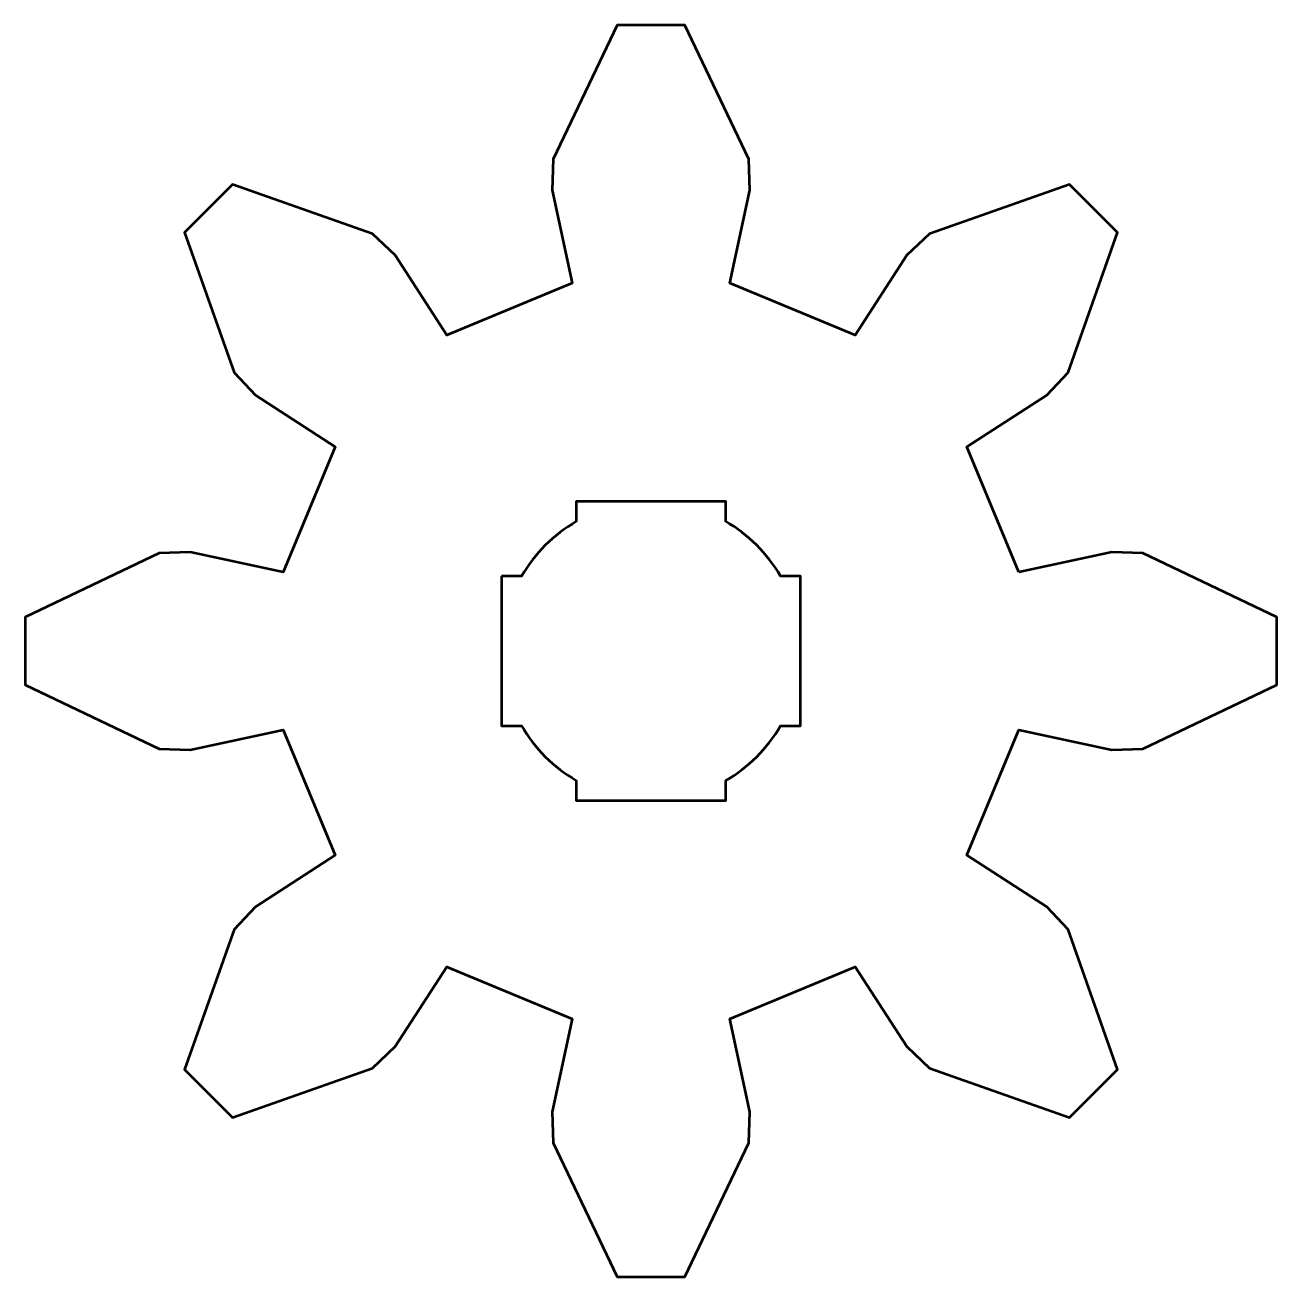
# Model space of a CAD drawing. Header units: centimetres. Extents: x -11.76 to -9.24, y -16.11 to -13.59.
import ezdxf

# ---------------------------------------------------------------- set-up
doc = ezdxf.new("R2010")
doc.units = ezdxf.units.CM
doc.header["$MEASUREMENT"] = 0
doc.layers.add('Layer 1', color=7, linetype='Continuous')

msp = doc.modelspace()

# ---------------------------------------------------------------- linework, layer by layer
at = {"layer": 'Layer 1', "lineweight": 53}
for points, knots in [([(-9.76216, -14.69167), (-9.76216, -14.69167), (-9.57561, -14.65176), (-9.57561, -14.65176), (-9.57561, -14.65176), (-9.57561, -14.65176), (-9.51309, -14.65369), (-9.51309, -14.65369), (-9.51309, -14.65369), (-9.51309, -14.65369), (-9.24416, -14.78196), (-9.24416, -14.78196), (-9.24416, -14.78196), (-9.24416, -14.78196), (-9.24416, -14.91797), (-9.24416, -14.91797), (-9.24416, -14.91797), (-9.24416, -14.91797), (-9.51309, -15.04628), (-9.51309, -15.04628), (-9.51309, -15.04628), (-9.51309, -15.04628), (-9.57561, -15.04821), (-9.57561, -15.04821), (-9.57561, -15.04821), (-9.57561, -15.04821), (-9.76216, -15.0083), (-9.76216, -15.0083), (-9.76216, -15.0083), (-9.76216, -15.0083), (-9.86632, -15.25984), (-9.86632, -15.25984), (-9.86632, -15.25984), (-9.86632, -15.25984), (-9.70599, -15.36346), (-9.70599, -15.36346), (-9.70599, -15.36346), (-9.70599, -15.36346), (-9.66338, -15.40899), (-9.66338, -15.40899), (-9.66338, -15.40899), (-9.66338, -15.40899), (-9.56381, -15.68987), (-9.56381, -15.68987), (-9.56381, -15.68987), (-9.56381, -15.68987), (-9.66011, -15.78618), (-9.66011, -15.78618), (-9.66011, -15.78618), (-9.66011, -15.78618), (-9.941, -15.68661), (-9.941, -15.68661), (-9.941, -15.68661), (-9.941, -15.68661), (-9.98652, -15.64379), (-9.98652, -15.64379), (-9.98652, -15.64379), (-9.98652, -15.64379), (-10.09015, -15.48367), (-10.09015, -15.48367), (-10.09015, -15.48367), (-10.09015, -15.48367), (-10.34168, -15.58783), (-10.34168, -15.58783), (-10.34168, -15.58783), (-10.34168, -15.58783), (-10.30178, -15.77438), (-10.30178, -15.77438), (-10.30178, -15.77438), (-10.30178, -15.77438), (-10.30371, -15.83671), (-10.30371, -15.83671), (-10.30371, -15.83671), (-10.30371, -15.83671), (-10.43196, -16.10583), (-10.43196, -16.10583), (-10.43196, -16.10583), (-10.43196, -16.10583), (-10.56799, -16.10583), (-10.56799, -16.10583), (-10.56799, -16.10583), (-10.56799, -16.10583), (-10.6963, -15.83671), (-10.6963, -15.83671), (-10.6963, -15.83671), (-10.6963, -15.83671), (-10.69823, -15.77438), (-10.69823, -15.77438), (-10.69823, -15.77438), (-10.69823, -15.77438), (-10.65812, -15.58783), (-10.65812, -15.58783), (-10.65812, -15.58783), (-10.65812, -15.58783), (-10.90985, -15.48367), (-10.90985, -15.48367), (-10.90985, -15.48367), (-10.90985, -15.48367), (-11.01347, -15.64379), (-11.01347, -15.64379), (-11.01347, -15.64379), (-11.01347, -15.64379), (-11.05901, -15.68661), (-11.05901, -15.68661), (-11.05901, -15.68661), (-11.05901, -15.68661), (-11.33988, -15.78618), (-11.33988, -15.78618), (-11.33988, -15.78618), (-11.33988, -15.78618), (-11.4362, -15.68987), (-11.4362, -15.68987), (-11.4362, -15.68987), (-11.4362, -15.68987), (-11.33642, -15.40899), (-11.33642, -15.40899), (-11.33642, -15.40899), (-11.33642, -15.40899), (-11.2938, -15.36346), (-11.2938, -15.36346), (-11.2938, -15.36346), (-11.2938, -15.36346), (-11.13349, -15.25984), (-11.13349, -15.25984), (-11.13349, -15.25984), (-11.13349, -15.25984), (-11.23784, -15.0083), (-11.23784, -15.0083), (-11.23784, -15.0083), (-11.23784, -15.0083), (-11.42438, -15.04821), (-11.42438, -15.04821), (-11.42438, -15.04821), (-11.42438, -15.04821), (-11.48671, -15.04628), (-11.48671, -15.04628), (-11.48671, -15.04628), (-11.48671, -15.04628), (-11.75583, -14.91797), (-11.75583, -14.91797), (-11.75583, -14.91797), (-11.75583, -14.91797), (-11.75583, -14.78196), (-11.75583, -14.78196), (-11.75583, -14.78196), (-11.75583, -14.78196), (-11.48671, -14.65369), (-11.48671, -14.65369), (-11.48671, -14.65369), (-11.48671, -14.65369), (-11.42438, -14.65176), (-11.42438, -14.65176), (-11.42438, -14.65176), (-11.42438, -14.65176), (-11.23784, -14.69167), (-11.23784, -14.69167), (-11.23784, -14.69167), (-11.23784, -14.69167), (-11.13349, -14.44014), (-11.13349, -14.44014), (-11.13349, -14.44014), (-11.13349, -14.44014), (-11.2938, -14.33652), (-11.2938, -14.33652), (-11.2938, -14.33652), (-11.2938, -14.33652), (-11.33642, -14.29098), (-11.33642, -14.29098), (-11.33642, -14.29098), (-11.33642, -14.29098), (-11.4362, -14.0101), (-11.4362, -14.0101), (-11.4362, -14.0101), (-11.4362, -14.0101), (-11.33988, -13.91379), (-11.33988, -13.91379), (-11.33988, -13.91379), (-11.33988, -13.91379), (-11.05901, -14.01336), (-11.05901, -14.01336), (-11.05901, -14.01336), (-11.05901, -14.01336), (-11.01347, -14.05599), (-11.01347, -14.05599), (-11.01347, -14.05599), (-11.01347, -14.05599), (-10.90985, -14.2163), (-10.90985, -14.2163), (-10.90985, -14.2163), (-10.90985, -14.2163), (-10.65812, -14.11214), (-10.65812, -14.11214), (-10.65812, -14.11214), (-10.65812, -14.11214), (-10.69823, -13.92559), (-10.69823, -13.92559), (-10.69823, -13.92559), (-10.69823, -13.92559), (-10.6963, -13.86307), (-10.6963, -13.86307), (-10.6963, -13.86307), (-10.6963, -13.86307), (-10.56799, -13.59416), (-10.56799, -13.59416), (-10.56799, -13.59416), (-10.56799, -13.59416), (-10.43196, -13.59416), (-10.43196, -13.59416), (-10.43196, -13.59416), (-10.43196, -13.59416), (-10.30371, -13.86307), (-10.30371, -13.86307), (-10.30371, -13.86307), (-10.30371, -13.86307), (-10.30178, -13.92559), (-10.30178, -13.92559), (-10.30178, -13.92559), (-10.30178, -13.92559), (-10.34168, -14.11214), (-10.34168, -14.11214), (-10.34168, -14.11214), (-10.34168, -14.11214), (-10.09015, -14.2163), (-10.09015, -14.2163), (-10.09015, -14.2163), (-10.09015, -14.2163), (-9.98652, -14.05599), (-9.98652, -14.05599), (-9.98652, -14.05599), (-9.98652, -14.05599), (-9.941, -14.01336), (-9.941, -14.01336), (-9.941, -14.01336), (-9.941, -14.01336), (-9.66011, -13.91379), (-9.66011, -13.91379), (-9.66011, -13.91379), (-9.66011, -13.91379), (-9.56381, -14.0101), (-9.56381, -14.0101), (-9.56381, -14.0101), (-9.56381, -14.0101), (-9.66338, -14.29098), (-9.66338, -14.29098), (-9.66338, -14.29098), (-9.66338, -14.29098), (-9.70599, -14.33652), (-9.70599, -14.33652), (-9.70599, -14.33652), (-9.70599, -14.33652), (-9.86632, -14.44014), (-9.86632, -14.44014), (-9.86632, -14.44014), (-9.86632, -14.44014), (-9.76216, -14.69167), (-9.76216, -14.69167)], [0, 0, 0, 0, 0.015625, 0.015625, 0.015625, 0.015625, 0.03125, 0.03125, 0.03125, 0.03125, 0.046875, 0.046875, 0.046875, 0.046875, 0.0625, 0.0625, 0.0625, 0.0625, 0.078125, 0.078125, 0.078125, 0.078125, 0.09375, 0.09375, 0.09375, 0.09375, 0.109375, 0.109375, 0.109375, 0.109375, 0.125, 0.125, 0.125, 0.125, 0.140625, 0.140625, 0.140625, 0.140625, 0.15625, 0.15625, 0.15625, 0.15625, 0.171875, 0.171875, 0.171875, 0.171875, 0.1875, 0.1875, 0.1875, 0.1875, 0.203125, 0.203125, 0.203125, 0.203125, 0.21875, 0.21875, 0.21875, 0.21875, 0.234375, 0.234375, 0.234375, 0.234375, 0.25, 0.25, 0.25, 0.25, 0.265625, 0.265625, 0.265625, 0.265625, 0.28125, 0.28125, 0.28125, 0.28125, 0.296875, 0.296875, 0.296875, 0.296875, 0.3125, 0.3125, 0.3125, 0.3125, 0.328125, 0.328125, 0.328125, 0.328125, 0.34375, 0.34375, 0.34375, 0.34375, 0.359375, 0.359375, 0.359375, 0.359375, 0.375, 0.375, 0.375, 0.375, 0.390625, 0.390625, 0.390625, 0.390625, 0.40625, 0.40625, 0.40625, 0.40625, 0.421875, 0.421875, 0.421875, 0.421875, 0.4375, 0.4375, 0.4375, 0.4375, 0.453125, 0.453125, 0.453125, 0.453125, 0.46875, 0.46875, 0.46875, 0.46875, 0.484375, 0.484375, 0.484375, 0.484375, 0.5, 0.5, 0.5, 0.5, 0.515625, 0.515625, 0.515625, 0.515625, 0.53125, 0.53125, 0.53125, 0.53125, 0.546875, 0.546875, 0.546875, 0.546875, 0.5625, 0.5625, 0.5625, 0.5625, 0.578125, 0.578125, 0.578125, 0.578125, 0.59375, 0.59375, 0.59375, 0.59375, 0.609375, 0.609375, 0.609375, 0.609375, 0.625, 0.625, 0.625, 0.625, 0.640625, 0.640625, 0.640625, 0.640625, 0.65625, 0.65625, 0.65625, 0.65625, 0.671875, 0.671875, 0.671875, 0.671875, 0.6875, 0.6875, 0.6875, 0.6875, 0.703125, 0.703125, 0.703125, 0.703125, 0.71875, 0.71875, 0.71875, 0.71875, 0.734375, 0.734375, 0.734375, 0.734375, 0.75, 0.75, 0.75, 0.75, 0.765625, 0.765625, 0.765625, 0.765625, 0.78125, 0.78125, 0.78125, 0.78125, 0.796875, 0.796875, 0.796875, 0.796875, 0.8125, 0.8125, 0.8125, 0.8125, 0.828125, 0.828125, 0.828125, 0.828125, 0.84375, 0.84375, 0.84375, 0.84375, 0.859375, 0.859375, 0.859375, 0.859375, 0.875, 0.875, 0.875, 0.875, 0.890625, 0.890625, 0.890625, 0.890625, 0.90625, 0.90625, 0.90625, 0.90625, 0.921875, 0.921875, 0.921875, 0.921875, 0.9375, 0.9375, 0.9375, 0.9375, 0.953125, 0.953125, 0.953125, 0.953125, 0.96875, 0.96875, 0.96875, 0.96875, 0.984375, 0.984375, 0.984375, 0.984375, 1, 1, 1, 1]), ([(-10.8, -14.69994), (-10.8, -14.69994), (-10.7598, -14.69994), (-10.7598, -14.69994), (-10.7598, -14.69994), (-10.73347, -14.65442), (-10.69551, -14.61649), (-10.65, -14.59016), (-10.65, -14.59016), (-10.65, -14.59016), (-10.65, -14.54994), (-10.65, -14.54994), (-10.65, -14.54994), (-10.65, -14.54994), (-10.35, -14.54994), (-10.35, -14.54994), (-10.35, -14.54994), (-10.35, -14.54994), (-10.35, -14.59013), (-10.35, -14.59013), (-10.35, -14.59013), (-10.30447, -14.61646), (-10.26648, -14.65441), (-10.24012, -14.69994), (-10.24012, -14.69994), (-10.24012, -14.69994), (-10.2, -14.69994), (-10.2, -14.69994), (-10.2, -14.69994), (-10.2, -14.69994), (-10.2, -14.84536), (-10.2, -14.84536), (-10.2, -14.84536), (-10.2, -14.84536), (-10.19994, -14.85001), (-10.19994, -14.85001), (-10.19994, -14.85001), (-10.19994, -14.85001), (-10.2, -14.85465), (-10.2, -14.85465), (-10.2, -14.85465), (-10.2, -14.85465), (-10.2, -14.99994), (-10.2, -14.99994), (-10.2, -14.99994), (-10.2, -14.99994), (-10.24007, -14.99994), (-10.24007, -14.99994), (-10.24007, -14.99994), (-10.26642, -15.04551), (-10.30442, -15.08352), (-10.35, -15.10988), (-10.35, -15.10988), (-10.35, -15.10988), (-10.35, -15.14994), (-10.35, -15.14994), (-10.35, -15.14994), (-10.35, -15.14994), (-10.49328, -15.14994), (-10.49328, -15.14994), (-10.49328, -15.14994), (-10.49328, -15.14994), (-10.49995, -15.15002), (-10.49995, -15.15002), (-10.49995, -15.15002), (-10.49995, -15.15002), (-10.50663, -15.14994), (-10.50663, -15.14994), (-10.50663, -15.14994), (-10.50663, -15.14994), (-10.65, -15.14994), (-10.65, -15.14994), (-10.65, -15.14994), (-10.65, -15.14994), (-10.65, -15.10984), (-10.65, -15.10984), (-10.65, -15.10984), (-10.69554, -15.08348), (-10.73352, -15.04549), (-10.75985, -14.99994), (-10.75985, -14.99994), (-10.75985, -14.99994), (-10.8, -14.99994), (-10.8, -14.99994), (-10.8, -14.99994), (-10.8, -14.99994), (-10.8, -14.69994), (-10.8, -14.69994)], [0, 0, 0, 0, 0.0454545, 0.0454545, 0.0454545, 0.0454545, 0.0909091, 0.0909091, 0.0909091, 0.0909091, 0.1363636, 0.1363636, 0.1363636, 0.1363636, 0.1818182, 0.1818182, 0.1818182, 0.1818182, 0.2272727, 0.2272727, 0.2272727, 0.2272727, 0.2727273, 0.2727273, 0.2727273, 0.2727273, 0.3181818, 0.3181818, 0.3181818, 0.3181818, 0.3636364, 0.3636364, 0.3636364, 0.3636364, 0.4090909, 0.4090909, 0.4090909, 0.4090909, 0.4545455, 0.4545455, 0.4545455, 0.4545455, 0.5, 0.5, 0.5, 0.5, 0.5454545, 0.5454545, 0.5454545, 0.5454545, 0.5909091, 0.5909091, 0.5909091, 0.5909091, 0.6363636, 0.6363636, 0.6363636, 0.6363636, 0.6818182, 0.6818182, 0.6818182, 0.6818182, 0.7272727, 0.7272727, 0.7272727, 0.7272727, 0.7727273, 0.7727273, 0.7727273, 0.7727273, 0.8181818, 0.8181818, 0.8181818, 0.8181818, 0.8636364, 0.8636364, 0.8636364, 0.8636364, 0.9090909, 0.9090909, 0.9090909, 0.9090909, 0.9545455, 0.9545455, 0.9545455, 0.9545455, 1, 1, 1, 1])]:
    msp.add_open_spline(points, degree=3, knots=knots, dxfattribs=at)

doc.saveas('drawing.dxf')
